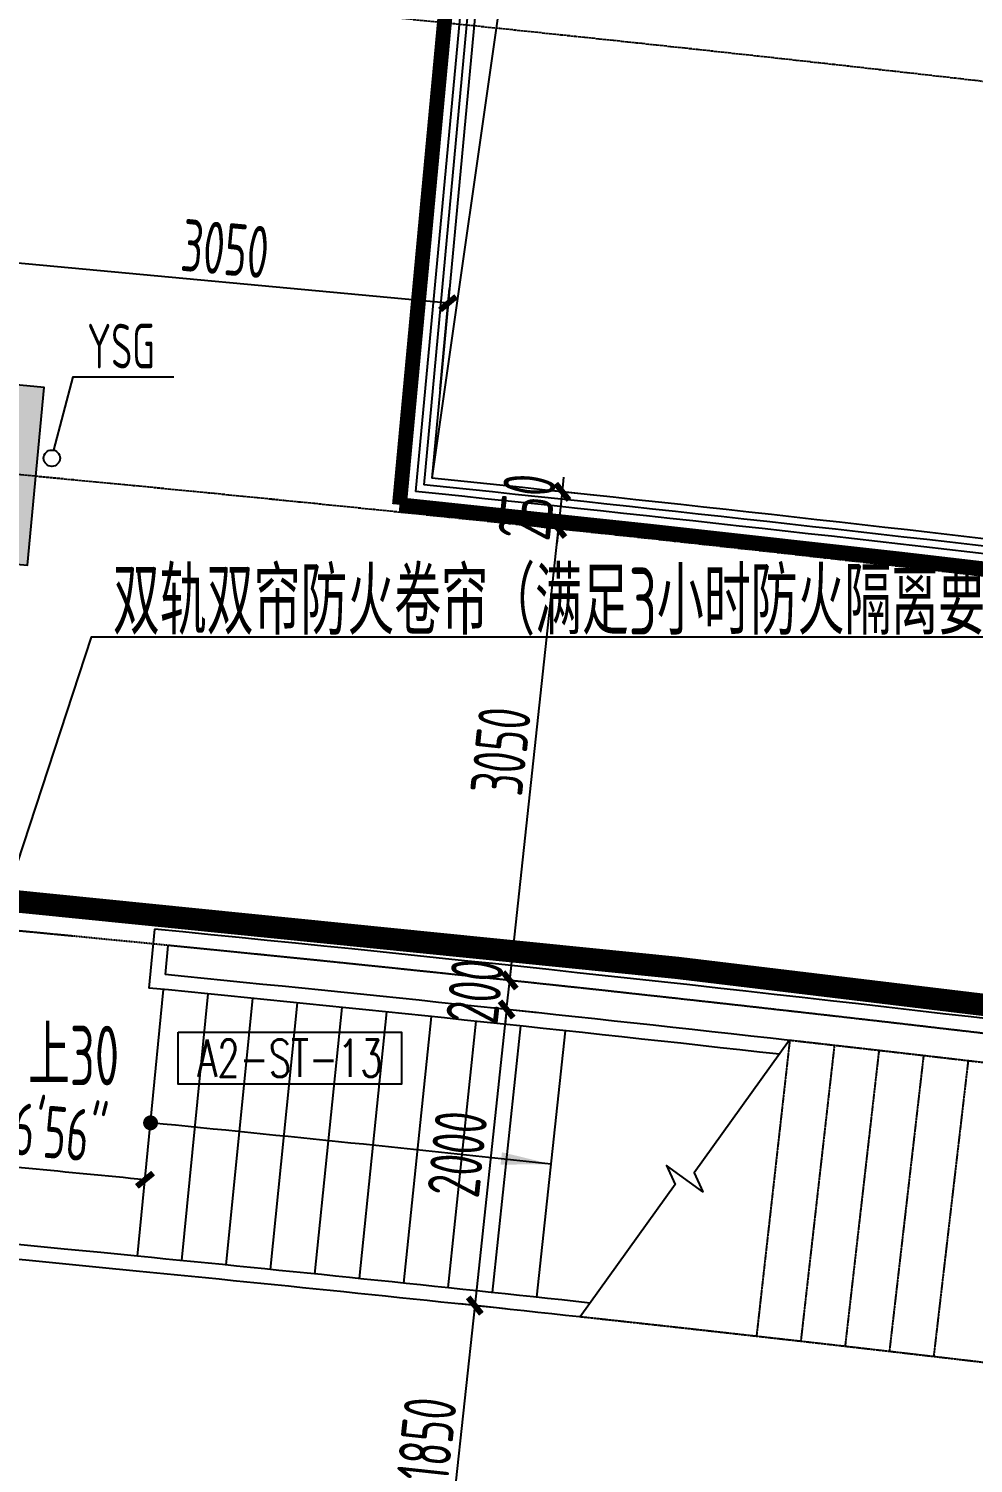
# Model space of a CAD drawing. Header units: millimetres. Extents: x 11515858 to 24947533, y -12784974 to -6116114.
# Drawn here: x 11806993 to 11813338, y -6401342 to -6391707 of the extents above; entities that cross this region are included whole.
import ezdxf
from ezdxf.enums import TextEntityAlignment as Align

# ---------------------------------------------------------------- set-up
doc = ezdxf.new("R2010")
doc.units = ezdxf.units.MM
doc.header["$LTSCALE"] = 10
for name, pattern in [('A2-RG-AXIS$0$CENTER', [2, 1.25, -0.25, 0.25, -0.25]), ('A2-RG-AXIS$0$DOTE', [2.4200000000000004, 2, -0.2, 0.02, -0.2]), ('A2-RI-F2$0$DASHDOT2', [0.5, 0.25, -0.125, 0, -0.125]), ('A2-RI-F2$0$DASHED2', [0.375, 0.25, -0.125]), ('A2-RI-F2$0$HIDDEN2', [0.1875, 0.125, -0.0625]), ('A2-RV-F2$0$HIDDEN2', [0.1875, 0.125, -0.0625])]:
    doc.linetypes.add(name, pattern=pattern)
for name, color, linetype in [('A2-RB-F2$0$$34$A-DIMS-100', 1, 'Continuous'), ('A2-RB-F2$0$A-DIMS-100', 1, 'Continuous'), ('A2-RG-AXIS$0$A-GRID', 1, 'A2-RG-AXIS$0$CENTER'), ('A2-RI-F2$0$$1$A-SYMB-NUMB-T', 4, 'Continuous'), ('A2-RI-F2$0$$3$A-SYMB', 4, 'Continuous'), ('A2-RI-F2$0$A-DOOR-ROLL', 2, 'A2-RI-F2$0$DASHED2'), ('A2-RI-F2$0$A-FIRE', 30, 'Continuous'), ('A2-RI-F2$0$A-ROOF-DRAN', 175, 'Continuous'), ('A2-RI-F2$0$A-STRS', 50, 'Continuous'), ('A2-RI-F2$0$A-STRS-HRAL', 80, 'Continuous'), ('A2-RI-F2$0$A-SYMB', 4, 'Continuous'), ('A2-RI-F2$0$A-SYMB-AREA', 4, 'Continuous'), ('A2-RI-F2$0$A-SYMB-NAME', 4, 'Continuous'), ('A2-RI-F2$0$A-SYMB-VOID', 35, 'Continuous'), ('A2-RI-F2$0$an-flor-abov', 2, 'A2-RI-F2$0$HIDDEN2'), ('A2-RI-F2$0$an-flor-open', 3, 'Continuous'), ('A2-RS-F2$0$A-HATH-GRAY', 8, 'Continuous'), ('A2-RS-F2$0$A-WALL-CONC', 6, 'Continuous'), ('A2-RV-F2$0$A-STRS', 50, 'Continuous'), ('A2-RV-F2$0$A-STRS-HRAL', 80, 'Continuous'), ('A2-RV-F2$0$A-SYMB-AREA', 4, 'Continuous'), ('A2-RV-F2$0$A-SYMB-NAME', 4, 'Continuous'), ('A2-RV-F2$0$an-flor-abov', 2, 'A2-RV-F2$0$HIDDEN2'), ('A2-RV-F2$0$AUDIT_D_120618114340-341', 1, 'Continuous')]:
    doc.layers.add(name, color=color, linetype=linetype)
doc.layers.add('A2-RI-F2$0$A-FLOR-STRS', color=2, linetype='Continuous', lineweight=5)
doc.layers.add('A2-RI-F2$0$A-GLAZ', color=140, linetype='Continuous', lineweight=5)
doc.styles.add('A2-RB-F2$0$$0$XD2008', font='hzs.shx', dxfattribs={"width": 0.7, "bigfont": 'hztxt.shx'})
doc.styles.add('A2-RB-F2$0$XD2008', font='hzs.shx', dxfattribs={"width": 0.7, "bigfont": 'hztxt.shx'})
doc.styles.add('A2-RI-F2$0$$1$ECADI-TXT', font='simplex.shx', dxfattribs={"bigfont": 'hztxt.shx'})
doc.styles.add('A2-RI-F2$0$ECADI', font='hzs.shx', dxfattribs={"width": 0.7, "bigfont": 'hztxt.shx'})
doc.styles.add('A2-RV-F2$0$ECADI', font='hzs.shx', dxfattribs={"width": 0.7, "bigfont": 'hztxt.shx'})
doc.dimstyles.new('A2-RB-F2$0$$0$XD100$0', dxfattribs={"dimscale": 100, "dimtxt": 3.5, "dimasz": 1, "dimexe": 1, "dimexo": 2, "dimgap": 0.5, "dimtad": 1, "dimdec": 0, "dimdsep": 46, "dimtxsty": 'A2-RB-F2$0$$0$XD2008', "dimblk1": 'A2-RB-F2$0$$20$_ArchTick', "dimblk2": 'A2-RB-F2$0$$20$_ArchTick', "dimsah": 1, "dimcen": 2.5, "dimclrt": 4, "dimaunit": 1, "dimadec": 0, "dimazin": 0, "dimtfac": 1, "dimtdec": 0, "dimtix": 1, "dimtmove": 2, "dimatfit": 3, "dimfxl": 0, "dimtolj": 1, "dimtzin": 0, "dimarcsym": 0})
doc.dimstyles.new('A2-RB-F2$0$XD100$0', dxfattribs={"dimscale": 100, "dimtxt": 3.5, "dimasz": 1, "dimexe": 1, "dimexo": 2, "dimgap": 0.5, "dimtad": 1, "dimdec": 0, "dimdsep": 46, "dimtxsty": 'A2-RB-F2$0$XD2008', "dimblk1": 'A2-RB-F2$0$_ArchTick', "dimblk2": 'A2-RB-F2$0$_ArchTick', "dimsah": 1, "dimcen": 2.5, "dimclrt": 4, "dimaunit": 1, "dimadec": 0, "dimazin": 0, "dimtfac": 1, "dimtdec": 0, "dimtix": 1, "dimtmove": 1, "dimatfit": 3, "dimfxl": 0, "dimtolj": 1, "dimtzin": 0, "dimarcsym": 0})

# ---------------------------------------------------------------- blocks, each defined once
blk = doc.blocks.new('A2-RG-AXIS')
at = {"layer": 'A2-RG-AXIS$0$A-GRID', "linetype": 'A2-RG-AXIS$0$DOTE'}
for centre, radius, start, end in [((11778730.70926435, -6694178.721949182), 308699.9999999902, 75.58928463849298, 95.4076440106419), ((11778730.70926435, -6694178.721949182), 304099.9999999902, 75.58928463849298, 95.40764399720393), ((11778730.70926435, -6694178.721949182), 300799.9999999902, 75.58928463849298, 95.40764398384447), ((11778730.70819431, -6694178.660026948), 293699.9515340837, 75.58928142923537, 95.40764489503492)]:
    blk.add_arc(centre, radius, start, end, dxfattribs=at)
blk = doc.blocks.new('A2-RV-F2$0$5erhfh')
at = {"layer": 'A2-RV-F2$0$A-SYMB-AREA', "style": 'A2-RV-F2$0$ECADI', "width": 0.7}
blk.add_attdef('340M2', text='', height=2.5, dxfattribs=at).set_placement((0, 1.25), align=Align.MIDDLE_LEFT)
at = {"layer": 'A2-RV-F2$0$A-SYMB-NAME', "style": 'A2-RV-F2$0$ECADI', "width": 0.7}
blk.add_attdef('CHINESENAME', (-12.29193252821193, 3.0875), '', height=4.5, dxfattribs=at)
blk = doc.blocks.new('A2-RV-F2')
at = {"layer": 'A2-RV-F2$0$A-STRS'}
for points in [[(11807723.64651305, -6399951.024829912), (11807899.49510837, -6398159.6350701)], [(11808021.78937661, -6399980.482238451), (11808199.45317179, -6398189.271593138)], [(11808319.90599082, -6400010.203902836), (11808499.38480344, -6398219.174211342)], [(11808617.99233378, -6400040.22764599), (11808799.28597955, -6398249.380747455)], [(11808916.04809937, -6400070.553437089), (11809099.15639211, -6398279.891170463)], [(11809214.07298154, -6400101.181244993), (11809398.99573323, -6398310.705449035)], [(11809512.06667425, -6400132.111038248), (11809698.803695, -6398341.823551536)], [(11809810.02887152, -6400163.342785095), (11809998.57996958, -6398373.245446)], [(11810107.95926736, -6400194.876453459), (11810298.3242491, -6398404.971100173)], [(11810405.85755585, -6400226.71201096), (11810598.03622581, -6398437.000481468)]]:
    blk.add_lwpolyline(points, dxfattribs=at)
at = {"layer": 'A2-RV-F2$0$A-STRS-HRAL'}
for points in [[(11812106.03947999, -6398502.164861696, 0.003545660218338171), (11807909.26443281, -6398060.113412656, 0.003461639692758352)], [(11812035.46298081, -6398594.861475321, 0.003579501192213255), (11807799.93774165, -6398149.878774816)], [(11810763.62391507, -6400265.320847032, 0.002584307276518708), (11807723.64651305, -6399951.024829912)], [(11810692.88421376, -6400358.23181366, 0.002533305449092096), (11807713.87714664, -6400050.546483235)]]:
    blk.add_lwpolyline(points, format="xyb", dxfattribs=at)
at = {"layer": 'A2-RV-F2$0$A-STRS-HRAL', "ltscale": 0.25}
for points in [[(11807723.64678742, -6399951.024934361, 0.01340667989769724), (11791912.12531911, -6398820.441247044)], [(11807713.87709653, -6400050.546561677, 0.01340670847757873), (11791907.67006506, -6398920.341951304)]]:
    blk.add_lwpolyline(points, format="xyb", dxfattribs=at)
at = {"layer": 'A2-RV-F2$0$an-flor-abov', "ltscale": 2}
for points in [[(11811883.67918052, -6400489.765795166), (11812107.28375125, -6398502.304853163)], [(11812181.27762359, -6400523.401581512), (11812406.89605679, -6398536.168247793)], [(11812478.84182832, -6400557.338919444), (11812706.47389235, -6398570.335234631)], [(11812776.37148918, -6400591.577774119), (11813006.01695025, -6398604.80577858)], [(11813073.86630062, -6400626.11811037), (11813305.52492294, -6398639.579844255)]]:
    blk.add_lwpolyline(points, dxfattribs=at)
for points in [[(11819785.20185537, -6399467.414326231, 0.006503038585850686), (11812106.03947999, -6398502.164861696)], [(11810692.88421376, -6400358.23181366, -0.007515428233575623), (11819509.98327396, -6401448.387504353, -0.007515428233575623)]]:
    blk.add_lwpolyline(points, format="xyb", dxfattribs=at)
at = {"layer": 'A2-RV-F2$0$AUDIT_D_120618114340-341'}
blk.add_lwpolyline([(11812102.46907585, -6398501.763189155), (11811464.28696381, -6399391.309809067), (11811521.40378487, -6399517.554289156), (11811277.64608683, -6399342.676661525), (11811334.76290789, -6399468.921141608), (11810696.4710875, -6400358.62068135)], dxfattribs=at)
at = {"layer": 'A2-RV-F2$0$AUDIT_D_120618114340-341', "extrusion": (0, 0, -1), "const_width": 49.99999999999998}
blk.add_lwpolyline([(-11807829.27899414, -6399037.682873235, 1), (-11807793.86262261, -6399072.977074277, 1)], format="xyb", close=True, dxfattribs=at)
at = {"layer": 'A2-RV-F2$0$AUDIT_D_120618114340-341'}
blk.add_arc((11778739.20576305, -6694176.830531454), 296550.0000012753, 83.85141385265045, 84.37395510757956, dxfattribs=at)
at = {"layer": 'A2-RV-F2$0$AUDIT_D_120618114340-341', "extrusion": (0, 0, -1)}
blk.add_solid([(-11810172.08635148, -6399252.63658728), (-11810162.51425885, -6399336.218091759), (-11810501.85182874, -6399332.741535826)], dxfattribs=at)
ref = blk.add_blockref('A2-RV-F2$0$5erhfh', (11809189.30034408, -6398895.810561269), dxfattribs=dict(xscale=100, yscale=100, zscale=100))
ref.add_attrib('CHINESENAME', '上30', (11806989.31965915, -6398803.431923607), dxfattribs={"layer": 'A2-RV-F2$0$A-SYMB-NAME', "height": 400, "style": 'A2-RV-F2$0$ECADI', "width": 0.7})
blk = doc.blocks.new('A2-RB-F2$0$$20$_ArchTick')
at = {"color": 0, "linetype": 'ByBlock', "const_width": 0.4}
blk.add_lwpolyline([(-0.5, -0.5), (0.5, 0.5)], dxfattribs=at)
blk = doc.blocks.new('*D1567')
at = {"layer": 'A2-RB-F2$0$$34$A-DIMS-100', "color": 0, "lineweight": -2, "transparency": 16777216}
for p, q in [((11806719.96042718, -6393845.55268776), (11806783.05165486, -6393168.564645021)), ((11809810.12140893, -6393551.102719007), (11806773.77246261, -6393268.133197241)), ((11809756.30937349, -6394128.522209526), (11809819.40060118, -6393451.534166787))]:
    blk.add_line(p, q, dxfattribs=at)
at = {"layer": 'Defpoints', "color": 0, "transparency": 16777216}
for p in [(11806773.77246261, -6393268.133197241), (11806701.40204268, -6394044.689792201), (11809737.750989, -6394327.659313967)]:
    blk.add_point(p, dxfattribs=at)
at = {"layer": 'A2-RB-F2$0$$34$A-DIMS-100', "color": 0, "lineweight": -2, "transparency": 16777216, "xscale": 100, "yscale": 100, "zscale": 100}
for p, rotation in [((11806773.77246261, -6393268.133197241), 174.675755152282), ((11809810.12140893, -6393551.102719007), 354.675755152282)]:
    blk.add_blockref('A2-RB-F2$0$$20$_ArchTick', p, dxfattribs=dict(at, rotation=rotation))
at = {"layer": 'A2-RB-F2$0$$34$A-DIMS-100', "color": 4, "transparency": 16777216, "insert": (11808312.82511833, -6393185.588715628), "char_height": 350, "attachment_point": 5, "rotation": 354.67575515228197, "style": 'A2-RB-F2$0$$0$XD2008'}
blk.add_mtext('\\A1;3050', dxfattribs=at)
blk = doc.blocks.new('*D2094')
at = {"layer": 'A2-RB-F2$0$$34$A-DIMS-100', "color": 0, "lineweight": -2, "transparency": 16777216}
blk.add_arc((11776656.53082623, -6716435.286811446), 318521.223712548, 84.39362320435885, 84.67575515227736, dxfattribs=at)
at = {"layer": 'Defpoints', "color": 0, "transparency": 16777216}
for p in [(11809008.71356937, -6369286.536054695), (11807899.49510837, -6398159.6350701), (11807253.68197488, -6399387.05026545), (11807723.64651305, -6399951.024829911), (11805278.47950035, -6409313.081013814)]:
    blk.add_point(p, dxfattribs=at)
at = {"layer": 'A2-RB-F2$0$$34$A-DIMS-100', "color": 0, "lineweight": -2, "transparency": 16777216, "xscale": 100, "yscale": 100, "zscale": 100}
for p, rotation in [((11806212.72752495, -6399288.315846807), 174.6757551522774), ((11807774.03625239, -6399437.698790036), 354.3936232043588)]:
    blk.add_blockref('A2-RB-F2$0$$20$_ArchTick', p, dxfattribs=dict(at, rotation=rotation))
at = {"layer": 'A2-RB-F2$0$$34$A-DIMS-100', "color": 4, "transparency": 16777216, "insert": (11807018.07829921, -6399104.887345189), "char_height": 350, "attachment_point": 5, "rotation": 354.53468917831344, "style": 'A2-RB-F2$0$$0$XD2008'}
blk.add_mtext('\\A1;0°16\'56"', dxfattribs=at)
blk = doc.blocks.new('A2-RB-F2$0$_ArchTick')
at = {"color": 0, "linetype": 'ByBlock', "const_width": 0.4}
blk.add_lwpolyline([(-0.5, -0.5), (0.5, 0.5)], dxfattribs=at)
blk = doc.blocks.new('*D2095')
at = {"layer": 'A2-RB-F2$0$A-DIMS-100', "color": 0, "lineweight": -2, "transparency": 16777216}
for p, q in [((11810224.38701387, -6398098.704073695), (11810235.10037616, -6397999.279610567)), ((11810430.89656905, -6398120.95626005), (11810124.96255074, -6398087.990711401)), ((11810203.35778298, -6398293.864092926), (11810224.38701387, -6398098.704073695)), ((11810409.86733815, -6398316.11627928), (11810103.93331985, -6398283.150730631)), ((11810203.35778298, -6398293.864092926), (11810192.64442069, -6398393.288556054))]:
    blk.add_line(p, q, dxfattribs=at)
at = {"layer": 'Defpoints', "color": 0, "transparency": 16777216}
for p in [(11810224.38701387, -6398098.704073695), (11810629.7454953, -6398142.382984638), (11810608.71626441, -6398337.543003868)]:
    blk.add_point(p, dxfattribs=at)
at = {"layer": 'A2-RB-F2$0$A-DIMS-100', "color": 0, "lineweight": -2, "transparency": 16777216, "xscale": 100, "yscale": 100, "zscale": 100}
for p, rotation in [((11810224.38701387, -6398098.704073695), 263.8498923158493), ((11810203.35778298, -6398293.864092926), 83.84989231584936)]:
    blk.add_blockref('A2-RB-F2$0$_ArchTick', p, dxfattribs=dict(at, rotation=rotation))
at = {"layer": 'A2-RB-F2$0$A-DIMS-100', "color": 4, "transparency": 16777216, "insert": (11809990.16735639, -6398172.179018148), "char_height": 350, "attachment_point": 5, "rotation": 83.84989231584935, "style": 'A2-RB-F2$0$XD2008'}
blk.add_mtext('\\A1;200', dxfattribs=at)
blk = doc.blocks.new('*D2096')
at = {"layer": 'A2-RB-F2$0$A-DIMS-100', "color": 0, "lineweight": -2, "transparency": 16777216}
for p, q in [((11810203.3775983, -6398294.016537026), (11809989.83930989, -6400282.584212362)), ((11810409.85949688, -6398316.189175028), (11810103.94921453, -6398283.339622606)), ((11810196.32120848, -6400304.756850365), (11809890.41092613, -6400271.907297941))]:
    blk.add_line(p, q, dxfattribs=at)
at = {"layer": 'Defpoints', "color": 0, "transparency": 16777216}
for p in [(11810608.71626441, -6398337.543003868), (11809989.83930989, -6400282.584212362), (11810395.17797601, -6400326.110679206)]:
    blk.add_point(p, dxfattribs=at)
at = {"layer": 'A2-RB-F2$0$A-DIMS-100', "color": 0, "lineweight": -2, "transparency": 16777216, "xscale": 100, "yscale": 100, "zscale": 100}
for p, rotation in [((11810203.3775983, -6398294.016537026), 83.87089588052852), ((11809989.83930989, -6400282.584212362), 263.8708958805285)]:
    blk.add_blockref('A2-RB-F2$0$_ArchTick', p, dxfattribs=dict(at, rotation=rotation))
at = {"layer": 'A2-RB-F2$0$A-DIMS-100', "color": 4, "transparency": 16777216, "insert": (11809872.89459062, -6399264.277317247), "char_height": 350, "attachment_point": 5, "rotation": 83.8708958805285, "style": 'A2-RB-F2$0$XD2008'}
blk.add_mtext('\\A1;2000', dxfattribs=at)
blk = doc.blocks.new('*D2097')
at = {"layer": 'A2-RB-F2$0$A-DIMS-100', "color": 0, "lineweight": -2, "transparency": 16777216}
for p, q in [((11809989.4884665, -6400282.39506999), (11809790.89052713, -6402125.423271031)), ((11810196.32910346, -6400304.683456167), (11809890.06403023, -6400271.68145847)), ((11809997.7311641, -6402147.711657207), (11809691.46609086, -6402114.709659511))]:
    blk.add_line(p, q, dxfattribs=at)
at = {"layer": 'Defpoints', "color": 0, "transparency": 16777216}
for p in [(11810395.17797601, -6400326.110679206), (11809790.89052713, -6402125.423271031), (11810196.58003664, -6402169.138880247)]:
    blk.add_point(p, dxfattribs=at)
at = {"layer": 'A2-RB-F2$0$A-DIMS-100', "color": 0, "lineweight": -2, "transparency": 16777216, "xscale": 100, "yscale": 100, "zscale": 100}
for p, rotation in [((11809989.4884665, -6400282.39506999), 83.84974869316427), ((11809790.89052713, -6402125.423271031), 263.8497486931642)]:
    blk.add_blockref('A2-RB-F2$0$_ArchTick', p, dxfattribs=dict(at, rotation=rotation))
at = {"layer": 'A2-RB-F2$0$A-DIMS-100', "color": 4, "transparency": 16777216, "insert": (11809666.4845152, -6401179.803544589), "char_height": 350, "attachment_point": 5, "rotation": 83.84974869316423, "style": 'A2-RB-F2$0$XD2008'}
blk.add_mtext('\\A1;1850', dxfattribs=at)
blk = doc.blocks.new('*D2098')
at = {"layer": 'A2-RB-F2$0$A-DIMS-100', "color": 0, "lineweight": -2, "transparency": 16777216}
for p, q in [((11810224.38701355, -6398098.704073659), (11810551.14456352, -6395066.257948245)), ((11810757.65411902, -6395088.510134635), (11810451.7201004, -6395055.544585951)), ((11810430.89656905, -6398120.956260049), (11810124.96255042, -6398087.990711365))]:
    blk.add_line(p, q, dxfattribs=at)
at = {"layer": 'Defpoints', "color": 0, "transparency": 16777216}
for p in [(11810551.14456352, -6395066.257948245), (11810956.50304528, -6395109.936859223), (11810629.7454953, -6398142.382984637)]:
    blk.add_point(p, dxfattribs=at)
at = {"layer": 'A2-RB-F2$0$A-DIMS-100', "color": 0, "lineweight": -2, "transparency": 16777216, "xscale": 100, "yscale": 100, "zscale": 100}
for p, rotation in [((11810551.14456352, -6395066.257948245), 83.84989231574255), ((11810224.38701355, -6398098.704073659), 263.8498923157426)]:
    blk.add_blockref('A2-RB-F2$0$_ArchTick', p, dxfattribs=dict(at, rotation=rotation))
at = {"layer": 'A2-RB-F2$0$A-DIMS-100', "color": 4, "transparency": 16777216, "insert": (11810164.0607465, -6396558.37594579), "char_height": 350, "attachment_point": 5, "rotation": 83.84989231574255, "style": 'A2-RB-F2$0$XD2008'}
blk.add_mtext('\\A1;3050', dxfattribs=at)
blk = doc.blocks.new('*D2099')
at = {"layer": 'A2-RB-F2$0$A-DIMS-100', "color": 0, "lineweight": -2, "transparency": 16777216}
for p, q in [((11810577.93350444, -6394817.645427227), (11810588.64686674, -6394718.220964098)), ((11810784.44305934, -6394839.897613552), (11810478.50904131, -6394806.932064933)), ((11810551.14456412, -6395066.25794831), (11810577.93350444, -6394817.645427227)), ((11810757.65411902, -6395088.510134635), (11810451.72010099, -6395055.544586016)), ((11810551.14456412, -6395066.25794831), (11810540.43120183, -6395165.682411439))]:
    blk.add_line(p, q, dxfattribs=at)
at = {"layer": 'Defpoints', "color": 0, "transparency": 16777216}
for p in [(11810577.93350444, -6394817.645427227), (11810983.2919856, -6394861.324338141), (11810956.50304528, -6395109.936859224)]:
    blk.add_point(p, dxfattribs=at)
at = {"layer": 'A2-RB-F2$0$A-DIMS-100', "color": 0, "lineweight": -2, "transparency": 16777216, "xscale": 100, "yscale": 100, "zscale": 100}
for p, rotation in [((11810577.93350444, -6394817.645427227), 263.8498923157219), ((11810551.14456412, -6395066.25794831), 83.84989231572195)]:
    blk.add_blockref('A2-RB-F2$0$_ArchTick', p, dxfattribs=dict(at, rotation=rotation))
at = {"layer": 'A2-RB-F2$0$A-DIMS-100', "color": 4, "transparency": 16777216, "insert": (11810340.83399224, -6394917.846622607), "char_height": 350, "attachment_point": 5, "rotation": 83.84989231572189, "style": 'A2-RB-F2$0$XD2008'}
blk.add_mtext('\\A1;250', dxfattribs=at)
blk = doc.blocks.new('A2-RS-F2')
at = {"layer": 'A2-RS-F2$0$A-HATH-GRAY', "ltscale": 3}
h = blk.add_hatch(color=256, dxfattribs=at)
h.paths.add_polyline_path([(11780370.89755086, -6378132.782792893), (11781370.87417263, -6378139.55443527), (11781379.67800279, -6376839.580863897), (11780379.70138101, -6376832.809221519)])
h.paths.add_polyline_path([(11771295.27564643, -6378216.197546514), (11772295.03483666, -6378194.253035512), (11772266.5069368, -6376894.564468444), (11771266.73910292, -6376916.115187177)])
h.paths.add_polyline_path([(11789445.17112454, -6378310.198236045), (11790444.54168875, -6378345.673232787), (11790490.65924199, -6377046.489880169), (11789491.30265092, -6377010.621244233)])
h.paths.add_polyline_path([(11794061.0047061, -6377995.566527516), (11794659.76819639, -6378034.064633409), (11794711.10463453, -6377235.625744862), (11794112.34099576, -6377197.127629422)])
h.paths.add_polyline_path([(11762225.78675684, -6378559.980374771), (11763224.50359892, -6378509.337805177), (11763158.64822897, -6377210.610911016), (11762159.93138714, -6377261.253480596)])
h.paths.add_polyline_path([(11756053.80551852, -6378846.388261431), (11756851.28533311, -6378782.949240598), (11756756.11594025, -6377586.650439977), (11755958.63612566, -6377650.089460809)])
h.paths.add_polyline_path([(11801644.36177372, -6378461.795606661), (11802243.12541249, -6378500.293722101), (11802294.45800298, -6377701.854586166), (11801695.69264424, -6377663.356360138)])
h.paths.add_polyline_path([(11751557.17817626, -6379698.072632333), (11752354.64263653, -6379634.634832929), (11752219.84924088, -6377939.956459403), (11751422.36767903, -6378003.395619228)])
h.paths.add_polyline_path([(11807663.938267, -6379405.663604804), (11808460.48668476, -6379479.897142787), (11808571.83602485, -6378285.07346441), (11807775.31205818, -6378210.58898552)])
h.paths.add_polyline_path([(11816584.79090101, -6380403.180904732), (11817577.33728926, -6380525.051795942), (11817735.76549338, -6379234.740036699), (11816743.21910513, -6379112.869145487)])
h.paths.add_polyline_path([(11825579.43333334, -6381618.61778286), (11826568.15095204, -6381768.411835417), (11826762.88505011, -6380483.080985126), (11825774.1674314, -6380333.286932572)])
h.paths.add_polyline_path([(11793833.19719825, -6381538.642010352), (11794431.96253365, -6381577.140599572), (11794483.29897179, -6380778.701711025), (11793884.53533302, -6380740.203595584)])
h.paths.add_polyline_path([(11801416.57157933, -6382004.630992735), (11802015.33521809, -6382043.129108172), (11802066.67260773, -6381244.675421046), (11801467.90709214, -6381206.179634506)])
h.paths.add_polyline_path([(11834536.38714455, -6383084.909703042), (11835520.39295434, -6383263.035534266), (11835751.95442764, -6381983.822661661), (11834767.94861785, -6381805.696830438)])
h.paths.add_polyline_path([(11843441.66666962, -6384836.765730232), (11844420.1516999, -6385043.070307644), (11844688.34843555, -6383771.036819221), (11843709.86340527, -6383564.73224181)])
h.paths.add_polyline_path([(11849706.83636043, -6386047.736931622), (11850486.43372208, -6386227.435516321), (11850720.76188103, -6385255.226828801), (11849941.16451938, -6385075.5282441)])
h.paths.add_polyline_path([(11756691.25233044, -6386871.421345877), (11757488.58522136, -6386806.124043179), (11757394.49689512, -6385611.604180837), (11756597.01618588, -6385675.043272838)])
h.paths.add_polyline_path([(11752175.72783343, -6387473.59694193), (11752973.19705569, -6387410.158742406), (11752838.38898687, -6385715.512256448), (11752040.90920887, -6385778.95127437)])
h.paths.add_polyline_path([(11854131.93342455, -6387106.544216941), (11854911.53078619, -6387286.24280164), (11855145.85894511, -6386314.034114113), (11854366.2615835, -6386134.335529419)])
h.paths.add_polyline_path([(11793236.40739371, -6390820.55180971), (11793835.1729093, -6390859.047596249), (11793886.50367045, -6390060.697002236), (11793287.73815487, -6390022.201215696)])
h.paths.add_polyline_path([(11800819.82429774, -6391285.87943023), (11801418.58965648, -6391324.377656254), (11801469.92437464, -6390525.938657123), (11800871.16073588, -6390487.440541684)])
h.paths.add_polyline_path([(11847832.22910198, -6393825.331696717), (11848611.82641846, -6394005.030468771), (11848846.15462257, -6393032.821593896), (11848066.55726093, -6392853.123009195)])
h.paths.add_polyline_path([(11780263.22846494, -6394032.416479454), (11781263.20557429, -6394039.182631473), (11781272.00815791, -6392739.216306193), (11780272.03428096, -6392732.050787436)])
h.paths.add_polyline_path([(11771644.19337135, -6394112.368671072), (11772643.95256158, -6394090.42416007), (11772615.42466172, -6392790.735593002), (11771615.65682784, -6392812.286311734)])
h.paths.add_polyline_path([(11788881.00389713, -6394200.186132187), (11789880.37446134, -6394235.661128929), (11789926.49201458, -6392936.47777631), (11788927.13542351, -6392900.609140375)])
h.paths.add_polyline_path([(11793008.60330553, -6394363.630148089), (11793607.36694429, -6394402.128263529), (11793658.70338243, -6393603.689374982), (11793059.93974367, -6393565.191259542)])
h.paths.add_polyline_path([(11763031.00361343, -6394439.578159787), (11764029.72045525, -6394388.935590206), (11763963.86508529, -6393090.208696045), (11762965.14821984, -6393140.851266822)])
h.paths.add_polyline_path([(11757322.63369773, -6394796.642427704), (11758119.96658747, -6394731.345125102), (11758024.9493199, -6393536.901201904), (11757227.46861066, -6393600.340293904)])
h.paths.add_polyline_path([(11800592.0339871, -6394828.716624237), (11801190.79762586, -6394867.214739674), (11801242.13578398, -6394068.775961717), (11800643.37042524, -6394030.277735691)])
h.paths.add_polyline_path([(11852257.37197134, -6394883.948939756), (11853036.96933298, -6395063.647524455), (11853271.29749193, -6394091.438836934), (11852491.70013029, -6393911.740252233)])
h.paths.add_polyline_path([(11752786.32793951, -6395149.47954925), (11753583.80864874, -6395086.040457249), (11753449.00057824, -6393391.393950119), (11752651.519869, -6393454.83304212)])
h.paths.add_polyline_path([(11806188.54669958, -6395237.063407816), (11806985.09511734, -6395311.296945799), (11807096.44551313, -6394116.473366143), (11806299.92049076, -6394041.988788532)])
h.paths.add_polyline_path([(11814655.74438135, -6396185.997153974), (11815648.35495819, -6396307.344134583), (11815806.10207776, -6395016.948932264), (11814813.49150092, -6394895.601951655)])
h.paths.add_polyline_path([(11823197.50040783, -6397340.424610198), (11824186.21886505, -6397490.213128009), (11824380.9531505, -6396204.88311268), (11823392.23469328, -6396055.094594865)])
h.paths.add_polyline_path([(11831681.58349066, -6398728.63425007), (11832662.96621463, -6398920.686832826), (11832912.63254052, -6397644.883942458), (11831931.24981655, -6397452.831359704)])
h.paths.add_polyline_path([(11840163.98328786, -6400382.520731646), (11841142.46809188, -6400588.826382169), (11841410.66622259, -6399316.793187883), (11840432.18141856, -6399110.487537359)])
edge = h.paths.add_edge_path()
edge.add_arc((11772285.60305141, -6400549.445431401), 449.999988079071, 0, 360)
edge = h.paths.add_edge_path()
edge.add_arc((11789151.83263754, -6400663.663280121), 449.999988079071, 0, 360)
edge = h.paths.add_edge_path()
edge.add_arc((11763856.98280831, -6400855.585750488), 449.999988079071, 0, 360)
h.paths.add_polyline_path([(11845945.90122119, -6401651.554094728), (11846725.4625831, -6401831.244381424), (11846959.82680723, -6400859.04400699), (11846180.22944558, -6400679.345422289)])
edge = h.paths.add_edge_path()
edge.add_arc((11797575.54345276, -6401083.914876501), 449.999988079071, 0, 360)
edge = h.paths.add_edge_path()
edge.add_arc((11755440.6326134, -6401403.616570349), 450.5000114440918, 0, 360)
edge = h.paths.add_edge_path()
edge.add_arc((11805983.69034955, -6401745.883306344), 449.999988079071, 0, 360)
h.paths.add_polyline_path([(11850371.09177984, -6402709.973765338), (11851150.68914149, -6402889.672350037), (11851385.01730044, -6401917.463662516), (11850605.45593853, -6401737.773375819)])
edge = h.paths.add_edge_path()
edge.add_arc((11814369.38359124, -6402649.002032681), 449.999988079071, 0, 360)
edge = h.paths.add_edge_path()
edge.add_arc((11822725.677854, -6403792.543501194), 449.999988079071, 0, 360)
edge = h.paths.add_edge_path()
edge.add_arc((11831045.69198951, -6405175.540651114), 449.999988079071, 0, 360)
edge = h.paths.add_edge_path()
edge.add_arc((11839322.56812231, -6406796.880610892), 450.5000114440918, 0, 360)
edge = h.paths.add_edge_path()
edge.add_arc((11847549.46339929, -6408655.217578304), 450.5000114440918, 0, 360)
edge = h.paths.add_edge_path()
edge.add_arc((11780719.10251, -6400485.439439259), 449.999988079071, 0, 360)
at = {"layer": 'A2-RS-F2$0$A-WALL-CONC'}
blk.add_3dface([(11806188.54669958, -6395237.063407816), (11806985.09511734, -6395311.296945799), (11807096.44551313, -6394116.473366143), (11806299.92049076, -6394041.988788532)], dxfattribs=at)
blk = doc.blocks.new('A2-RI-F2$0$5erhfh')
at = {"layer": 'A2-RI-F2$0$A-SYMB-AREA', "style": 'A2-RI-F2$0$ECADI', "width": 0.7}
blk.add_attdef('340M2', text='', height=2.5, dxfattribs=at).set_placement((0, 1.25), align=Align.MIDDLE_LEFT)
at = {"layer": 'A2-RI-F2$0$A-SYMB-NAME', "style": 'A2-RI-F2$0$ECADI', "width": 0.7}
blk.add_attdef('CHINESENAME', (-12.29193252821193, 3.0875), '', height=4.5, dxfattribs=at)
blk = doc.blocks.new('A2-RI-F2$0$ysg')
at = {"layer": 'A2-RI-F2$0$A-ROOF-DRAN'}
blk.add_lwpolyline([(55812.9390495494, -22498.24683546089), (55941.60138159059, -22005.06445475668), (56617.70964374579, -22005.06445475668)], dxfattribs=at)
blk.add_circle((55799.05523306504, -22551.4656257499), 55, dxfattribs=at)
ref = blk.add_blockref('A2-RI-F2$0$5erhfh', (57266.03256868012, -22257.27538461518), dxfattribs=dict(at, xscale=100, yscale=100, zscale=100))
ref.add_attrib('CHINESENAME', 'YSG', (56036.83931587823, -21948.52538449597), dxfattribs={"layer": 'A2-RI-F2$0$A-SYMB-NAME', "height": 300, "style": 'A2-RI-F2$0$ECADI', "width": 0.7})
blk = doc.blocks.new('A2-RI-F2$0$$1$ECADI-TAG-CODE')
at = {"layer": 'A2-RI-F2$0$$1$A-SYMB-NUMB-T', "color": 1}
blk.add_lwpolyline([(1.793912929315411e-08, 3.499999970167053), (15.00000001793913, 3.499999970167053), (15.00000001793913, -2.983294677960657e-08), (1.793912929315411e-08, -2.983294677960657e-08)], close=True, dxfattribs=at)
at = {"layer": 'A2-RI-F2$0$$1$A-SYMB-NUMB-T', "style": 'A2-RI-F2$0$$1$ECADI-TXT', "width": 0.7}
blk.add_attdef('CODE', text='', height=2.5, dxfattribs=at).set_placement((7.500000017939129, 1.749999970167053), align=Align.MIDDLE_CENTER)
blk = doc.blocks.new('A2-RB-F2')
at = {"layer": 'A2-RB-F2$0$$34$A-DIMS-100'}
dim = blk.add_angular_dim_2l(base=(11807253.68197488, -6399387.05026545), line1=((11809008.71356937, -6369286.536054695), (11805278.47950034, -6409313.081013815)), line2=((11807723.64651305, -6399951.024829912), (11807899.49510837, -6398159.6350701)), dimstyle='A2-RB-F2$0$$0$XD100$0', override={"dimadec": 4}, dxfattribs=at)
dim.commit()
dim.dimension.update_dxf_attribs({"geometry": '*D2094', "text_midpoint": (11807018.07829921, -6399104.887345189)})
dim = blk.add_aligned_dim(p1=(11809737.750989, -6394327.659313967), p2=(11806701.40204268, -6394044.689792201), distance=-779.9215491675893, dimstyle='A2-RB-F2$0$$0$XD100$0', dxfattribs=at)
dim.commit()
dim.dimension.update_dxf_attribs({"geometry": '*D1567', "text_midpoint": (11808312.82511833, -6393185.588715628)})
at = {"layer": 'A2-RB-F2$0$A-DIMS-100'}
for p1, p2, distance, picture, middle in [((11810956.50304528, -6395109.936859225), (11810983.2919856, -6394861.324338141), 407.70497361021415, '*D2099', (11810340.83399224, -6394917.846622607)), ((11810629.7454953, -6398142.382984639), (11810956.50304528, -6395109.936859225), 407.7049742136181, '*D2098', (11810164.0607465, -6396558.37594579)), ((11810608.71626441, -6398337.543003869), (11810395.17797601, -6400326.110679206), -407.66896812040557, '*D2096', (11809872.89459062, -6399264.277317247))]:
    dim = blk.add_aligned_dim(p1=p1, p2=p2, distance=distance, dimstyle='A2-RB-F2$0$XD100$0', dxfattribs=at)
    dim.commit()
    dim.dimension.update_dxf_attribs({"geometry": picture, "text_midpoint": middle})
for p1, p2, distance, text, picture, middle in [((11810608.71626441, -6398337.543003869), (11810629.7454953, -6398142.382984639), 407.7049738838878, '200', '*D2095', (11809990.16735639, -6398172.179018148)), ((11810395.17797601, -6400326.110679206), (11810196.58003664, -6402169.138880247), -408.03802839491374, '1850', '*D2097', (11809666.4845152, -6401179.803544589))]:
    dim = blk.add_aligned_dim(p1=p1, p2=p2, distance=distance, text=text, dimstyle='A2-RB-F2$0$XD100$0', dxfattribs=at)
    dim.commit()
    dim.dimension.update_dxf_attribs({"geometry": picture, "text_midpoint": middle})
blk = doc.blocks.new('A2-RI-F2')
at = {"layer": 'A2-RI-F2$0$A-DOOR-ROLL', "linetype": 'A2-RI-F2$0$DASHDOT2', "const_width": 100}
blk.add_lwpolyline([(11816411.5568157, -6380181.562363613, 0.004373796450402434), (11810912.66683821, -6379570.419282622), (11809483.61211542, -6394904.610663771, -0.004224857357742074), (11814543.22246422, -6395467.832226682)], format="xyb", dxfattribs=at)
at = {"layer": 'A2-RI-F2$0$A-FIRE', "color": 20, "linetype": 'A2-RI-F2$0$HIDDEN2', "ltscale": 5, "true_color": 0xf92306, "const_width": 150}
blk.add_lwpolyline([(11806586.82090846, -6395274.180176808), (11806378.06256709, -6397514.220609121, -0.01481440092150819), (11821261.16920951, -6399309.956789605), (11820563.60710488, -6404029.359241256)], format="xyb", dxfattribs=at)
at = {"layer": 'A2-RI-F2$0$A-GLAZ'}
blk.add_arc((11778730.71032269, -6694178.735253326), 292899.9999999813, 76.3212353456074, 94.6725087760012, dxfattribs=at)
at = {"layer": 'A2-RI-F2$0$A-STRS-HRAL', "ltscale": 0.25}
for p, q in [((11807838.88880088, -6397754.471281241), (11807799.94271293, -6398149.828309478)), ((11807928.60506548, -6397863.779057723), (11807909.26443281, -6398060.113412656))]:
    blk.add_line(p, q, dxfattribs=at)
for radius, start, end in [(297849.9999999682, 82.05005593168788, 84.39166678729501), (297749.9999999682, 82.06928540142499, 84.37242979828589)]:
    blk.add_arc((11778730.70926435, -6694178.72194916), radius, start, end, dxfattribs=at)
at = {"layer": 'A2-RI-F2$0$A-SYMB'}
blk.add_lwpolyline([(11814017.33396291, -6395793.803708648), (11807413.53064152, -6395793.803708648), (11806831.65128102, -6397564.052281981)], dxfattribs=at)
at = {"layer": 'A2-RI-F2$0$A-SYMB-VOID', "ltscale": 500}
blk.add_lwpolyline([(11816387.11158586, -6380380.06378731), (11811715.25743848, -6380630.288968248), (11809701.12635733, -6394725.976779443)], dxfattribs=at)
at = {"layer": 'A2-RI-F2$0$an-flor-abov'}
blk.add_lwpolyline([(11803245.85735487, -6397439.661469977, -0.01399818972882832), (11819812.91722871, -6399276.509870726), (11819143.86479814, -6404080.153827405)], format="xyb", dxfattribs=at)
at = {"layer": 'A2-RI-F2$0$an-flor-open'}
for p, q in [((11811002.87070092, -6379680.184438732), (11809592.37074613, -6394815.277521473)), ((11811047.97151102, -6379735.079048138), (11809646.74892898, -6394770.623102432)), ((11811093.07157315, -6379789.981683579), (11809701.12635733, -6394725.976779443))]:
    blk.add_line(p, q, dxfattribs=at)
for radius, start, end in [(301449.9999944824, 83.16401552011013, 84.09462093329174), (301349.9999944824, 83.16405978330056, 84.11344206458821), (301399.9999944824, 83.16403764803384, 84.10402994550826)]:
    blk.add_arc((11778686.16533785, -6694576.230555636), radius, start, end, dxfattribs=at)
for name, p in [('A2-RS-F2', (0, 0)), ('A2-RI-F2$0$ysg', (11751349.27291025, -6372040.322830725))]:
    blk.add_blockref(name, p)
ref = blk.add_blockref('A2-RI-F2$0$5erhfh', (11808787.92952644, -6396085.901415986), dxfattribs=dict(xscale=100, yscale=100, zscale=100))
ref.add_attrib('CHINESENAME', '双轨双帘防火卷帘（满足3小时防火隔离要求）', (11807558.73627364, -6395777.151415867), dxfattribs={"layer": 'A2-RI-F2$0$A-SYMB-NAME', "height": 450, "style": 'A2-RI-F2$0$ECADI', "width": 0.7})
at = {"layer": 'A2-RI-F2$0$$3$A-SYMB', "xscale": 100.0000000093132, "yscale": 100.0000000093132, "zscale": 100.0000000093132}
blk.add_blockref('A2-RI-F2$0$$1$ECADI-TAG-CODE', (11807997.64730717, -6398796.576986612), dxfattribs=at).add_auto_attribs({'CODE': 'A2-ST-13'})
at = {"layer": 'A2-RI-F2$0$A-FLOR-STRS'}
blk.add_blockref('A2-RG-AXIS', (0, 0), dxfattribs=at)
at = {"layer": 'A2-RI-F2$0$A-STRS', "linetype": 'Continuous'}
blk.add_blockref('A2-RB-F2', (0, 0), dxfattribs=at)

msp = doc.modelspace()

# ---------------------------------------------------------------- block references
for name in ['A2-RI-F2', 'A2-RB-F2', 'A2-RG-AXIS', 'A2-RS-F2', 'A2-RV-F2']:
    msp.add_blockref(name, (0, 0))

doc.saveas('drawing.dxf')
